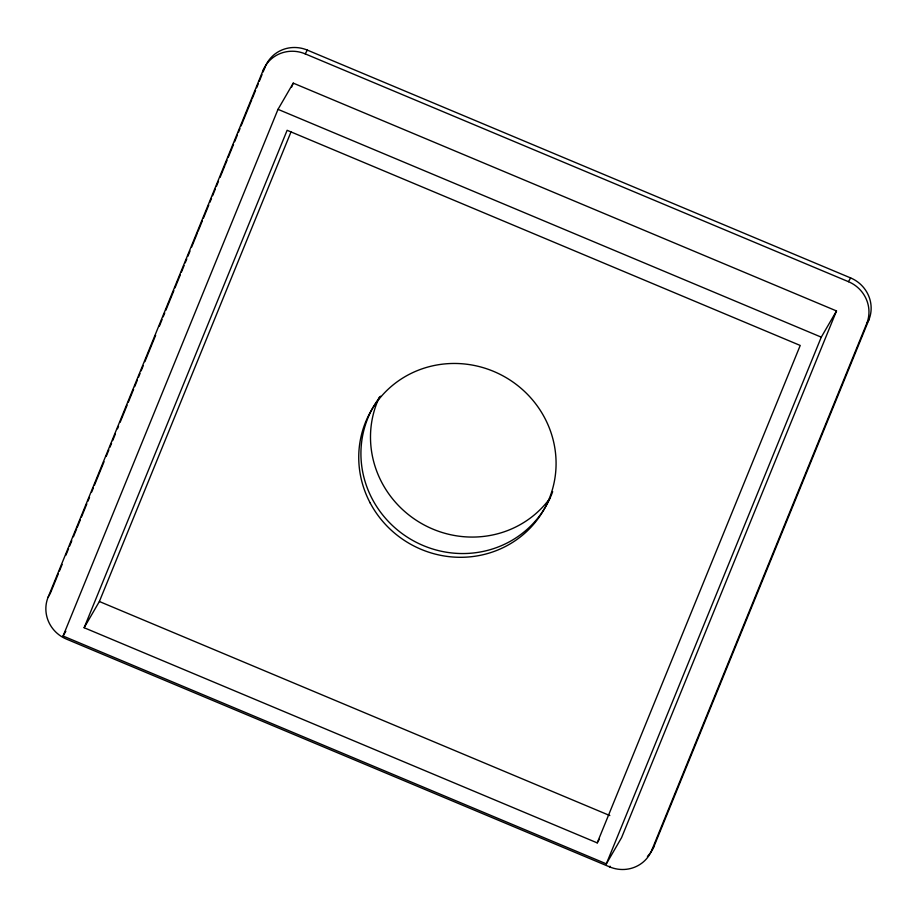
<?xml version="1.0" encoding="UTF-8"?>
<svg xmlns="http://www.w3.org/2000/svg" width="917" height="917" viewBox="0 0 917 917"><rect width="100%" height="100%" fill="white"/><g stroke="black" fill="none" stroke-linecap="round" stroke-linejoin="round"><path stroke-width="1.38" d="M48.131 597.15L263.064 70.46L265.242 66.723A32.748 31.579 30.2 0 1 307.355 50.114L850.632 277.931A32.748 31.579 30.2 0 1 868.869 319.85L653.936 846.54L651.758 850.277A32.748 31.579 30.2 0 1 609.633 866.886L66.368 639.069A32.748 31.579 30.2 0 1 48.131 597.15L50.034 593.872M50.297 593.402L58.367 573.652M59.433 571.016L62.127 564.436M65.886 555.221L68.569 548.63M69.646 546.005L71.801 540.732M73.406 536.789L76.627 528.88M77.166 527.562L80.398 519.664M81.464 517.028L86.84 503.869M87.917 501.232L89.534 497.278M91.677 492.016L93.293 488.062M94.359 485.437L104.034 461.732M106.189 456.46L108.871 449.88M109.948 447.244L111.565 443.301M112.631 440.664L115.324 434.085M117.468 428.812L118.545 426.176M120.161 422.233L127.142 405.108M128.22 402.483L133.595 389.312M134.661 386.676L137.355 380.097M138.421 377.46L140.037 373.517M141.115 370.881L143.258 365.608M144.875 361.665L155.626 335.324M159.386 326.108L162.068 319.529M163.146 316.892L164.751 312.938M165.828 310.313L173.886 290.563M174.964 287.927L180.34 274.756M181.417 272.12L184.099 265.54M185.177 262.904L186.781 258.961M187.859 256.324L190.014 251.052M191.619 247.109L197.533 232.62M198.072 231.302L202.37 220.768M203.448 218.143L208.812 204.972M209.89 202.336L211.506 198.393M212.584 195.757L215.266 189.177M216.343 186.541L218.487 181.268M220.103 177.325L224.94 165.473M225.479 164.154L227.084 160.2M228.161 157.575L233.537 144.405M234.614 141.768L237.297 135.189M238.374 132.552L239.979 128.598M241.056 125.973L251.808 99.632M252.347 98.314L255.568 90.416M256.645 87.78L258.25 83.837M259.328 81.2L262.01 74.621M263.087 71.984L265.242 66.723M63.067 636.02L278.011 109.341L293.245 83.126L836.51 310.943L621.577 837.622L606.343 863.848L63.067 636.02L65.841 631.251M291.629 87.092L293.245 83.126M84.135 627.721L287.124 130.294L800.22 345.457L597.219 842.883L84.135 627.721L99.368 601.506L290.998 131.933M606.343 863.848L821.277 337.158L836.51 310.943M651.758 850.277L866.691 323.598L868.869 319.85M263.064 70.46A32.748 31.579 30.2 0 1 305.189 53.862L307.355 50.114M866.691 323.598A32.748 31.579 30.2 0 0 848.454 281.679L850.632 277.931M597.219 842.883L599.305 839.307M609.633 866.886L610.046 866.187M305.189 53.862L848.454 281.679M278.011 109.341L821.277 337.158M99.368 601.506L609.816 815.557M552.676 491.65A99.552 96.01 30.2 0 1 413.154 540.663A99.552 96.01 30.2 0 1 380.555 396.19M549.787 498.493A99.552 96.01 30.2 0 1 420.02 522.633A99.552 96.01 30.2 0 1 379.397 397.153M653.936 846.54A32.748 31.579 30.2 0 1 647.425 856.421M370.227 503.043A99.552 96.01 30.2 0 0 541.03 514.391A99.552 96.01 30.2 0 0 460.976 363.682A99.552 96.01 30.2 0 0 370.227 503.043"/></g></svg>
